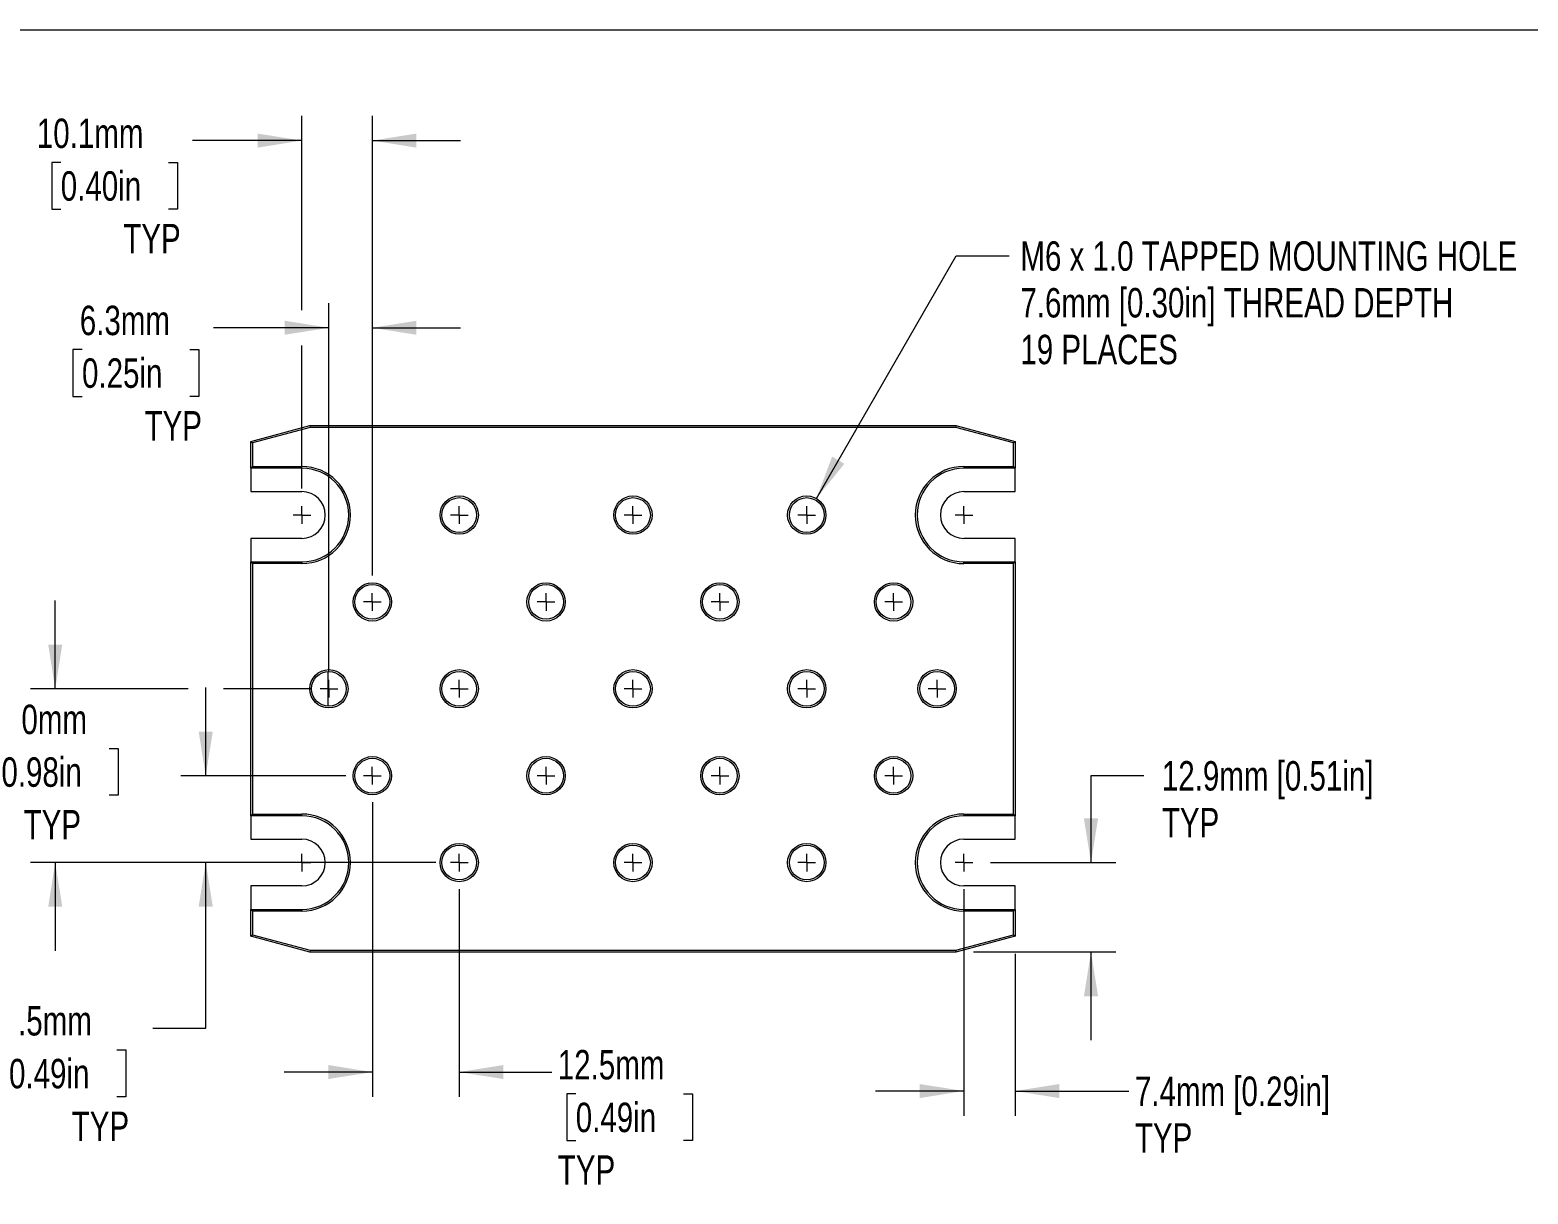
# Model space of a CAD drawing. Header units: millimetres. Extents: x 2 to 278, y 1 to 215.
# Drawn here: x 94.2 to 202, y 130.9 to 214.6 of the extents above; entities that cross this region are included whole.
import ezdxf

# ---------------------------------------------------------------- set-up
doc = ezdxf.new("R2010")
doc.units = ezdxf.units.MM
doc.styles.add('SLDTEXTSTYLE0', font='TXT', dxfattribs={"width": 0.75})
doc.dimstyles.new('SLDDIMSTYLE1', dxfattribs={"dimtxt": 2.116667, "dimasz": 3.175, "dimexe": 0, "dimexo": 0.0625, "dimgap": 0.529167, "dimtad": 0, "dimtih": 1, "dimtoh": 1, "dimdec": 1, "dimlfac": 2, "dimrnd": 1e-09, "dimzin": 12, "dimdsep": 46, "dimtxsty": 'SLDTEXTSTYLE0', "dimsah": 1, "dimcen": 0.09, "dimadec": 0, "dimazin": 3, "dimtfac": 1, "dimtdec": 1, "dimtmove": 0, "dimatfit": 0, "dimfxl": 1, "dimfrac": 2, "dimtolj": 1, "dimtzin": 12, "dimarcsym": 0})
doc.dimstyles.new('SLDDIMSTYLE2', dxfattribs={"dimtxt": 2.116667, "dimasz": 3.175, "dimexe": 0, "dimexo": 0.0625, "dimgap": 0.529167, "dimtad": 0, "dimtih": 1, "dimtoh": 1, "dimdec": 1, "dimlfac": 2, "dimrnd": 1e-09, "dimzin": 4, "dimdsep": 46, "dimtxsty": 'SLDTEXTSTYLE0', "dimsah": 1, "dimcen": 0.09, "dimadec": 0, "dimazin": 1, "dimtfac": 1, "dimtdec": 1, "dimtmove": 0, "dimatfit": 0, "dimfxl": 1, "dimfrac": 2, "dimtolj": 1, "dimtzin": 12, "dimarcsym": 0})
doc.dimstyles.new('SLDDIMSTYLE3', dxfattribs={"dimtxt": 2.116667, "dimasz": 3.175, "dimexe": 0, "dimexo": 0.0625, "dimgap": 0.529167, "dimtad": 0, "dimtih": 1, "dimtoh": 1, "dimdec": 1, "dimlfac": 2, "dimrnd": 1e-09, "dimzin": 12, "dimdsep": 46, "dimtxsty": 'SLDTEXTSTYLE0', "dimsah": 1, "dimcen": 0, "dimadec": 0, "dimazin": 3, "dimtfac": 1, "dimtdec": 1, "dimtofl": 0, "dimtmove": 0, "dimatfit": 3, "dimfxl": 1, "dimfrac": 2, "dimtolj": 1, "dimtzin": 12, "dimarcsym": 0})

# ---------------------------------------------------------------- blocks, each defined once
blk = doc.blocks.new('_D_1')
at = {"color": 9, "linetype": 'Continuous', "lineweight": 18}
for p, q in [((106.86, 161), (106.86, 167.35)), ((116.94, 161), (105.08, 161)), ((123.42, 154.75), (105.08, 154.75)), ((106.86, 142.84), (106.86, 154.75)), ((103.05, 142.84), (106.86, 142.84)), ((92.71, 141.27), (92.07, 141.27)), ((92.07, 141.27), (92.07, 137.91)), ((100.47, 141.27), (101.12, 141.27)), ((101.12, 141.27), (101.12, 137.91)), ((92.07, 137.91), (92.71, 137.91)), ((101.12, 137.91), (100.47, 137.91))]:
    blk.add_line(p, q, dxfattribs=at)
for points in [[(106.86, 161), (107.37, 164.18), (106.35, 164.18)], [(106.86, 154.75), (106.35, 151.58), (107.37, 151.58)]]:
    blk.add_solid(points, dxfattribs=at)
at = {"color": 9, "linetype": 'Continuous', "lineweight": 18, "char_height": 2.117, "attachment_point": 1, "style": 'SLDTEXTSTYLE0'}
for s, insert in [('12.5mm', (91, 144.43)), ('0.49in', (92.71, 140.63)), ('TYP', (97.22, 136.84))]:
    blk.add_mtext(s, dxfattribs=dict(at, insert=insert))
blk = doc.blocks.new('_D_2')
at = {"color": 9, "linetype": 'Continuous', "lineweight": 18}
for p, q in [((96.03, 167.25), (96.03, 173.6)), ((105.59, 167.25), (94.26, 167.25)), ((114.45, 167.25), (108.13, 167.25)), ((92.16, 162.95), (91.51, 162.95)), ((91.51, 162.95), (91.51, 159.59)), ((99.91, 162.95), (100.56, 162.95)), ((100.56, 162.95), (100.56, 159.59)), ((91.51, 159.59), (92.16, 159.59)), ((100.56, 159.59), (99.91, 159.59)), ((111.87, 154.75), (94.26, 154.75)), ((96.03, 154.75), (96.03, 148.4))]:
    blk.add_line(p, q, dxfattribs=at)
for points in [[(96.03, 167.25), (96.54, 170.43), (95.53, 170.43)], [(96.03, 154.75), (95.53, 151.58), (96.54, 151.58)]]:
    blk.add_solid(points, dxfattribs=at)
at = {"color": 9, "linetype": 'Continuous', "lineweight": 18, "char_height": 2.117, "attachment_point": 1, "style": 'SLDTEXTSTYLE0'}
for s, insert in [('25.0mm', (90.65, 166.11)), ('0.98in', (92.16, 162.32)), ('TYP', (93.76, 158.53))]:
    blk.add_mtext(s, dxfattribs=dict(at, insert=insert))
blk = doc.blocks.new('_D_3')
at = {"color": 9, "linetype": 'Continuous', "lineweight": 18}
for p, q in [((118.85, 159.1), (118.85, 137.91)), ((125.1, 152.85), (125.1, 137.91)), ((118.85, 139.68), (112.5, 139.68)), ((125.1, 139.68), (131.76, 139.68)), ((133.48, 138.11), (132.84, 138.11)), ((132.84, 138.11), (132.84, 134.75)), ((141.24, 138.11), (141.88, 138.11)), ((141.88, 138.11), (141.88, 134.75)), ((132.84, 134.75), (133.48, 134.75)), ((141.88, 134.75), (141.24, 134.75))]:
    blk.add_line(p, q, dxfattribs=at)
for points in [[(118.85, 139.68), (115.67, 140.19), (115.67, 139.18)], [(125.1, 139.68), (128.27, 139.18), (128.27, 140.19)]]:
    blk.add_solid(points, dxfattribs=at)
at = {"color": 9, "linetype": 'Continuous', "lineweight": 18, "char_height": 2.117, "attachment_point": 1, "style": 'SLDTEXTSTYLE0'}
for s, insert in [('12.5mm', (132.19, 141.27)), ('0.49in', (133.48, 137.48)), ('TYP', (132.19, 133.69))]:
    blk.add_mtext(s, dxfattribs=dict(at, insert=insert))
blk = doc.blocks.new('_D_4')
at = {"color": 9, "linetype": 'Continuous', "lineweight": 18}
for p, q in [((174.36, 161), (170.55, 161)), ((170.55, 161), (170.55, 154.75)), ((163.31, 154.75), (172.33, 154.75)), ((162.1, 148.32), (172.33, 148.32)), ((170.55, 148.32), (170.55, 141.97))]:
    blk.add_line(p, q, dxfattribs=at)
for points in [[(170.55, 154.75), (171.06, 157.93), (170.04, 157.93)], [(170.55, 148.32), (170.04, 145.14), (171.06, 145.14)]]:
    blk.add_solid(points, dxfattribs=at)
at = {"color": 9, "linetype": 'Continuous', "lineweight": 18, "attachment_point": 1, "style": 'SLDTEXTSTYLE0'}
for s, insert, char_height in [('12.9mm [0.51in]', (175.65, 162.05), 2.1167), ('TYP', (175.65, 158.68), 2.117)]:
    blk.add_mtext(s, dxfattribs=dict(at, insert=insert, char_height=char_height))
blk = doc.blocks.new('_D_5')
at = {"color": 9, "linetype": 'Continuous', "lineweight": 18}
for p, q in [((161.4, 152.85), (161.4, 136.54)), ((165.1, 148.19), (165.1, 136.54)), ((161.4, 138.32), (155.05, 138.32)), ((165.1, 138.32), (173.28, 138.32))]:
    blk.add_line(p, q, dxfattribs=at)
for points in [[(161.4, 138.32), (158.23, 138.82), (158.23, 137.81)], [(165.1, 138.32), (168.27, 137.81), (168.27, 138.82)]]:
    blk.add_solid(points, dxfattribs=at)
at = {"color": 9, "linetype": 'Continuous', "lineweight": 18, "attachment_point": 1, "style": 'SLDTEXTSTYLE0'}
for s, insert, char_height in [('7.4mm [0.29in]', (173.71, 139.36), 2.1167), ('TYP', (173.71, 136), 2.117)]:
    blk.add_mtext(s, dxfattribs=dict(at, insert=insert, char_height=char_height))
blk = doc.blocks.new('_D_6')
at = {"color": 9, "linetype": 'Continuous', "lineweight": 18}
for p, q in [((150.79, 180.94), (160.86, 198.4)), ((160.86, 198.4), (164.67, 198.4))]:
    blk.add_line(p, q, dxfattribs=at)
blk.add_solid([(150.79, 180.94), (152.81, 183.44), (151.93, 183.95)], dxfattribs=at)
at = {"color": 9, "linetype": 'Continuous', "lineweight": 18, "attachment_point": 1, "style": 'SLDTEXTSTYLE0'}
for s, insert, char_height in [('M6 x 1.0 TAPPED MOUNTING HOLE', (165.47, 199.44), 2.1167), ('7.6mm [0.30in] THREAD DEPTH', (165.47, 196.08), 2.1167), ('19 PLACES', (165.47, 192.72), 2.117)]:
    blk.add_mtext(s, dxfattribs=dict(at, insert=insert, char_height=char_height))
blk = doc.blocks.new('_D_7')
at = {"color": 9, "linetype": 'Continuous', "lineweight": 18}
for p, q in [((115.72, 168.52), (115.72, 195)), ((118.85, 175.41), (118.85, 195)), ((115.72, 193.22), (107.43, 193.22)), ((118.85, 193.22), (125.2, 193.22)), ((97.96, 191.65), (97.31, 191.65)), ((97.31, 191.65), (97.31, 188.29)), ((105.71, 191.65), (106.36, 191.65)), ((106.36, 191.65), (106.36, 188.29)), ((97.31, 188.29), (97.96, 188.29)), ((106.36, 188.29), (105.71, 188.29))]:
    blk.add_line(p, q, dxfattribs=at)
for points in [[(115.72, 193.22), (112.55, 193.73), (112.55, 192.72)], [(118.85, 193.22), (122.02, 192.72), (122.02, 193.73)]]:
    blk.add_solid(points, dxfattribs=at)
at = {"color": 9, "linetype": 'Continuous', "lineweight": 18, "char_height": 2.117, "attachment_point": 1, "style": 'SLDTEXTSTYLE0'}
for s, insert in [('6.3mm', (97.8, 194.81)), ('0.25in', (97.96, 191.02)), ('TYP', (102.46, 187.23))]:
    blk.add_mtext(s, dxfattribs=dict(at, insert=insert))
blk = doc.blocks.new('_D_8')
at = {"color": 9, "linetype": 'Continuous', "lineweight": 18}
for p, q in [((113.78, 194.49), (113.78, 208.46)), ((118.85, 175.41), (118.85, 208.46)), ((113.78, 206.69), (105.91, 206.69)), ((118.85, 206.69), (125.2, 206.69)), ((96.43, 205.11), (95.79, 205.11)), ((95.79, 205.11), (95.79, 201.75)), ((104.19, 205.11), (104.83, 205.11)), ((104.83, 205.11), (104.83, 201.75)), ((95.79, 201.75), (96.43, 201.75)), ((104.83, 201.75), (104.19, 201.75)), ((113.78, 181.66), (113.78, 191.95))]:
    blk.add_line(p, q, dxfattribs=at)
for points in [[(113.78, 206.69), (110.6, 207.19), (110.6, 206.18)], [(118.85, 206.69), (122.02, 206.18), (122.02, 207.19)]]:
    blk.add_solid(points, dxfattribs=at)
at = {"color": 9, "linetype": 'Continuous', "lineweight": 18, "char_height": 2.117, "attachment_point": 1, "style": 'SLDTEXTSTYLE0'}
for s, insert in [('10.1mm', (94.71, 208.27)), ('0.40in', (96.43, 204.48)), ('TYP', (100.93, 200.69))]:
    blk.add_mtext(s, dxfattribs=dict(at, insert=insert))
blk = doc.blocks.new('SW_CENTERMARKSYMBOL_0')
at = {"color": 0, "linetype": 'Continuous', "lineweight": 0}
for q in [(-0.635, 0), (0, 0.635), (0, -0.635), (0.635, 0)]:
    blk.add_line((0, 0), q, dxfattribs=at)
blk = doc.blocks.new('SW_CENTERMARKSYMBOL_1')
at = {"color": 0, "linetype": 'Continuous', "lineweight": 0}
for q in [(-0.635, 0), (0, 0.635), (0, -0.635), (0.635, 0)]:
    blk.add_line((0, 0), q, dxfattribs=at)
blk = doc.blocks.new('SW_CENTERMARKSYMBOL_2')
at = {"color": 0, "linetype": 'Continuous', "lineweight": 0}
for q in [(-0.635, 0), (0, 0.635), (0, -0.635), (0.635, 0)]:
    blk.add_line((0, 0), q, dxfattribs=at)
blk = doc.blocks.new('SW_CENTERMARKSYMBOL_3')
at = {"color": 0, "linetype": 'Continuous', "lineweight": 0}
for q in [(-0.635, 0), (0, 0.635), (0, -0.635), (0.635, 0)]:
    blk.add_line((0, 0), q, dxfattribs=at)
blk = doc.blocks.new('SW_CENTERMARKSYMBOL_4')
at = {"color": 0, "linetype": 'Continuous', "lineweight": 0}
for q in [(-0.635, 0), (0, 0.635), (0, -0.635), (0.635, 0)]:
    blk.add_line((0, 0), q, dxfattribs=at)
blk = doc.blocks.new('SW_CENTERMARKSYMBOL_5')
at = {"color": 0, "linetype": 'Continuous', "lineweight": 0}
for q in [(-0.635, 0), (0, 0.635), (0, -0.635), (0.635, 0)]:
    blk.add_line((0, 0), q, dxfattribs=at)
blk = doc.blocks.new('SW_CENTERMARKSYMBOL_6')
at = {"color": 0, "linetype": 'Continuous', "lineweight": 0}
for q in [(-0.635, 0), (0, 0.635), (0, -0.635), (0.635, 0)]:
    blk.add_line((0, 0), q, dxfattribs=at)
blk = doc.blocks.new('SW_CENTERMARKSYMBOL_7')
at = {"color": 0, "linetype": 'Continuous', "lineweight": 0}
for q in [(-0.635, 0), (0, 0.635), (0, -0.635), (0.635, 0)]:
    blk.add_line((0, 0), q, dxfattribs=at)
blk = doc.blocks.new('SW_CENTERMARKSYMBOL_8')
at = {"color": 0, "linetype": 'Continuous', "lineweight": 0}
for q in [(-0.635, 0), (0, 0.635), (0, -0.635), (0.635, 0)]:
    blk.add_line((0, 0), q, dxfattribs=at)
blk = doc.blocks.new('SW_CENTERMARKSYMBOL_9')
at = {"color": 0, "linetype": 'Continuous', "lineweight": 0}
for q in [(-0.635, 0), (0, 0.635), (0, -0.635), (0.635, 0)]:
    blk.add_line((0, 0), q, dxfattribs=at)
blk = doc.blocks.new('SW_CENTERMARKSYMBOL_10')
at = {"color": 0, "linetype": 'Continuous', "lineweight": 0}
for q in [(-0.635, 0), (0, 0.635), (0, -0.635), (0.635, 0)]:
    blk.add_line((0, 0), q, dxfattribs=at)
blk = doc.blocks.new('SW_CENTERMARKSYMBOL_11')
at = {"color": 0, "linetype": 'Continuous', "lineweight": 0}
for q in [(-0.635, 0), (0, 0.635), (0, -0.635), (0.635, 0)]:
    blk.add_line((0, 0), q, dxfattribs=at)
blk = doc.blocks.new('SW_CENTERMARKSYMBOL_12')
at = {"color": 0, "linetype": 'Continuous', "lineweight": 0}
for q in [(-0.635, 0), (0, 0.635), (0, -0.635), (0.635, 0)]:
    blk.add_line((0, 0), q, dxfattribs=at)
blk = doc.blocks.new('SW_CENTERMARKSYMBOL_13')
at = {"color": 0, "linetype": 'Continuous', "lineweight": 0}
for q in [(-0.635, 0), (0, 0.635), (0, -0.635), (0.635, 0)]:
    blk.add_line((0, 0), q, dxfattribs=at)
blk = doc.blocks.new('SW_CENTERMARKSYMBOL_14')
at = {"color": 0, "linetype": 'Continuous', "lineweight": 0}
for q in [(-0.635, 0), (0, 0.635), (0, -0.635), (0.635, 0)]:
    blk.add_line((0, 0), q, dxfattribs=at)
blk = doc.blocks.new('SW_CENTERMARKSYMBOL_15')
at = {"color": 0, "linetype": 'Continuous', "lineweight": 0}
for q in [(-0.635, 0), (0, 0.635), (0, -0.635), (0.635, 0)]:
    blk.add_line((0, 0), q, dxfattribs=at)
blk = doc.blocks.new('SW_CENTERMARKSYMBOL_16')
at = {"color": 0, "linetype": 'Continuous', "lineweight": 0}
for q in [(-0.635, 0), (0, 0.635), (0, -0.635), (0.635, 0)]:
    blk.add_line((0, 0), q, dxfattribs=at)
blk = doc.blocks.new('SW_CENTERMARKSYMBOL_17')
at = {"color": 0, "linetype": 'Continuous', "lineweight": 0}
for q in [(-0.635, 0), (0, 0.635), (0, -0.635), (0.635, 0)]:
    blk.add_line((0, 0), q, dxfattribs=at)
blk = doc.blocks.new('SW_CENTERMARKSYMBOL_18')
at = {"color": 0, "linetype": 'Continuous', "lineweight": 0}
for q in [(-0.635, 0), (0, 0.635), (0, -0.635), (0.635, 0)]:
    blk.add_line((0, 0), q, dxfattribs=at)
blk = doc.blocks.new('SW_CENTERMARKSYMBOL_19')
at = {"color": 0, "linetype": 'Continuous', "lineweight": 0}
for q in [(-0.635, 0), (0, 0.635), (0, -0.635), (0.635, 0)]:
    blk.add_line((0, 0), q, dxfattribs=at)
blk = doc.blocks.new('SW_CENTERMARKSYMBOL_20')
at = {"color": 0, "linetype": 'Continuous', "lineweight": 0}
for q in [(-0.635, 0), (0, 0.635), (0, -0.635), (0.635, 0)]:
    blk.add_line((0, 0), q, dxfattribs=at)
blk = doc.blocks.new('SW_CENTERMARKSYMBOL_21')
at = {"color": 0, "linetype": 'Continuous', "lineweight": 0}
for q in [(-0.635, 0), (0, 0.635), (0, -0.635), (0.635, 0)]:
    blk.add_line((0, 0), q, dxfattribs=at)
blk = doc.blocks.new('SW_CENTERMARKSYMBOL_22')
at = {"color": 0, "linetype": 'Continuous', "lineweight": 0}
for q in [(-0.635, 0), (0, 0.635), (0, -0.635), (0.635, 0)]:
    blk.add_line((0, 0), q, dxfattribs=at)

msp = doc.modelspace()

# ---------------------------------------------------------------- linework, layer by layer
at = {"color": 7, "linetype": 'Continuous', "lineweight": 18}
for p, q in [((1.579, 214.645), (277.989, 214.645)), ((110.096, 185.044), (114.362, 186.187)), ((114.378, 186.06), (110.223, 184.947)), ((114.362, 186.187), (160.834, 186.187)), ((114.362, 186.187), (114.378, 186.06)), ((160.817, 186.06), (114.378, 186.06)), ((160.834, 186.187), (160.817, 186.06)), ((164.973, 184.947), (160.817, 186.06)), ((160.834, 186.187), (165.1, 185.044)), ((110.096, 185.044), (110.223, 184.947)), ((110.096, 183.117), (110.096, 185.044)), ((110.223, 184.947), (110.223, 183.244)), ((164.973, 184.947), (165.1, 185.044)), ((164.973, 183.244), (164.973, 184.947)), ((165.1, 185.044), (165.1, 183.117)), ((110.096, 183.117), (110.223, 183.244)), ((110.223, 183.244), (113.779, 183.244)), ((113.779, 183.117), (113.779, 183.244)), ((161.404, 183.244), (164.973, 183.244)), ((161.404, 183.244), (161.404, 183.117)), ((164.973, 183.244), (165.1, 183.117)), ((113.779, 183.117), (110.096, 183.117)), ((110.096, 183.117), (110.096, 181.434)), ((165.1, 183.117), (161.404, 183.117)), ((165.1, 181.434), (165.1, 183.117)), ((110.096, 181.434), (113.779, 181.434)), ((161.404, 181.434), (165.1, 181.434)), ((113.779, 178.069), (110.096, 178.069)), ((110.096, 178.069), (110.096, 176.386)), ((165.1, 178.069), (161.404, 178.069)), ((165.1, 176.386), (165.1, 178.069)), ((110.096, 158.117), (110.096, 176.386)), ((110.096, 176.386), (110.223, 176.259)), ((110.096, 176.386), (113.779, 176.386)), ((110.223, 176.259), (110.223, 158.244)), ((113.779, 176.259), (110.223, 176.259)), ((113.779, 176.386), (113.779, 176.259)), ((161.404, 176.259), (161.404, 176.386)), ((161.404, 176.386), (165.1, 176.386)), ((164.973, 176.259), (161.404, 176.259)), ((164.973, 176.259), (165.1, 176.386)), ((164.973, 158.244), (164.973, 176.259)), ((165.1, 176.386), (165.1, 158.117)), ((115.646, 168.499), (115.646, 166.004)), ((110.096, 158.117), (110.223, 158.244)), ((113.779, 158.117), (110.096, 158.117)), ((110.096, 158.117), (110.096, 156.434)), ((110.223, 158.244), (113.779, 158.244)), ((113.779, 158.117), (113.779, 158.244)), ((161.404, 158.244), (164.973, 158.244)), ((161.404, 158.244), (161.404, 158.117)), ((165.1, 158.117), (161.404, 158.117)), ((164.973, 158.244), (165.1, 158.117)), ((165.1, 156.434), (165.1, 158.117)), ((110.096, 156.434), (113.779, 156.434)), ((161.404, 156.434), (165.1, 156.434)), ((113.779, 153.069), (110.096, 153.069)), ((110.096, 153.069), (110.096, 151.386)), ((165.1, 153.069), (161.404, 153.069)), ((165.1, 151.386), (165.1, 153.069)), ((110.096, 151.386), (113.779, 151.386)), ((110.096, 151.386), (110.223, 151.259)), ((110.096, 149.459), (110.096, 151.386)), ((110.223, 151.259), (110.223, 149.556)), ((113.779, 151.259), (110.223, 151.259)), ((113.779, 151.386), (113.779, 151.259)), ((161.404, 151.259), (161.404, 151.386)), ((161.404, 151.386), (165.1, 151.386)), ((164.973, 151.259), (161.404, 151.259)), ((164.973, 151.259), (165.1, 151.386)), ((164.973, 149.556), (164.973, 151.259)), ((165.1, 151.386), (165.1, 149.459)), ((110.096, 149.459), (110.223, 149.556)), ((114.362, 148.316), (110.096, 149.459)), ((110.223, 149.556), (114.378, 148.443)), ((160.817, 148.443), (164.973, 149.556)), ((165.1, 149.459), (160.834, 148.316)), ((164.973, 149.556), (165.1, 149.459)), ((114.378, 148.443), (114.362, 148.316)), ((160.834, 148.316), (114.362, 148.316)), ((114.378, 148.443), (160.817, 148.443)), ((160.817, 148.443), (160.834, 148.316))]:
    msp.add_line(p, q, dxfattribs=at)
for centre, radius in [((125.098, 179.752), 1.377), ((137.598, 179.752), 1.377), ((150.098, 179.752), 1.377), ((125.098, 179.752), 1.25), ((137.598, 179.752), 1.25), ((150.098, 179.752), 1.25), ((118.846, 173.502), 1.377), ((118.846, 173.502), 1.25), ((131.346, 173.502), 1.377), ((131.346, 173.502), 1.25), ((143.85, 173.502), 1.377), ((143.85, 173.502), 1.25), ((156.35, 173.502), 1.377), ((156.35, 173.502), 1.25), ((115.721, 167.252), 1.377), ((115.721, 167.252), 1.25), ((125.098, 167.252), 1.377), ((125.098, 167.252), 1.25), ((137.598, 167.252), 1.377), ((137.598, 167.252), 1.25), ((150.098, 167.252), 1.377), ((150.098, 167.252), 1.25), ((159.475, 167.252), 1.377), ((159.475, 167.252), 1.25), ((118.846, 161.002), 1.377), ((118.846, 161.002), 1.25), ((131.346, 161.002), 1.377), ((131.346, 161.002), 1.25), ((143.85, 161.002), 1.377), ((143.85, 161.002), 1.25), ((156.35, 161.002), 1.377), ((156.35, 161.002), 1.25), ((125.098, 154.752), 1.377), ((125.098, 154.752), 1.25), ((137.598, 154.752), 1.377), ((137.598, 154.752), 1.25), ((150.098, 154.752), 1.377), ((150.098, 154.752), 1.25)]:
    msp.add_circle(centre, radius, dxfattribs=at)
for centre, radius, start, end in [((113.779, 179.752), 3.492, 270, 90), ((161.404, 179.752), 3.493, 90, 270), ((113.779, 179.752), 3.365, 270, 90), ((161.404, 179.752), 3.365, 90, 270), ((113.779, 179.752), 1.683, 270, 90), ((161.404, 179.752), 1.683, 90, 270), ((113.779, 154.752), 3.493, 270, 90), ((113.779, 154.752), 3.366, 270, 90), ((161.404, 154.752), 3.493, 90, 270), ((161.404, 154.752), 3.365, 90, 270), ((113.779, 154.752), 1.683, 270, 90), ((161.404, 154.752), 1.683, 90, 270)]:
    msp.add_arc(centre, radius, start, end, dxfattribs=at)

# ---------------------------------------------------------------- block references
at = {"color": 9, "linetype": 'Continuous', "lineweight": 0}
for name, p in [('SW_CENTERMARKSYMBOL_0', (113.779, 179.752)), ('SW_CENTERMARKSYMBOL_5', (125.098, 179.752)), ('SW_CENTERMARKSYMBOL_7', (137.598, 179.752)), ('SW_CENTERMARKSYMBOL_18', (150.098, 179.752)), ('SW_CENTERMARKSYMBOL_19', (161.404, 179.752)), ('SW_CENTERMARKSYMBOL_1', (118.846, 173.502)), ('SW_CENTERMARKSYMBOL_6', (131.346, 173.502)), ('SW_CENTERMARKSYMBOL_8', (143.85, 173.502)), ('SW_CENTERMARKSYMBOL_17', (156.35, 173.502)), ('SW_CENTERMARKSYMBOL_22', (115.721, 167.252)), ('SW_CENTERMARKSYMBOL_4', (125.098, 167.252)), ('SW_CENTERMARKSYMBOL_9', (137.598, 167.252)), ('SW_CENTERMARKSYMBOL_16', (150.098, 167.252)), ('SW_CENTERMARKSYMBOL_21', (159.475, 167.252)), ('SW_CENTERMARKSYMBOL_3', (118.846, 161.002)), ('SW_CENTERMARKSYMBOL_10', (131.346, 161.002)), ('SW_CENTERMARKSYMBOL_15', (143.85, 161.002)), ('SW_CENTERMARKSYMBOL_14', (156.35, 161.002)), ('SW_CENTERMARKSYMBOL_2', (113.779, 154.752)), ('SW_CENTERMARKSYMBOL_11', (125.098, 154.752)), ('SW_CENTERMARKSYMBOL_12', (137.598, 154.752)), ('SW_CENTERMARKSYMBOL_13', (150.098, 154.752)), ('SW_CENTERMARKSYMBOL_20', (161.404, 154.752))]:
    msp.add_blockref(name, p, dxfattribs=at)

# ---------------------------------------------------------------- dimensions: what is measured, and where the dimension line sits
at = {"color": 9, "linetype": 'Continuous', "lineweight": 18}
for base, p1, p2, text, picture, middle in [((113.779, 206.685), (118.846, 174.137), (113.779, 180.387), '<>\\PTYP', '_D_8', (100.096, 206.685)), ((118.845856211, 193.22380056), (115.720856211, 167.25161431), (118.845856211, 174.136658036), '<>\\PTYP', '_D_7', (101.834180693, 193.22380056)), ((125.098, 139.684), (118.846, 160.367), (125.098, 154.117), '<>\\PTYP', '_D_3', (137.575, 139.684)), ((165.1, 138.316), (161.404, 154.117), (165.1, 149.459), '7.4mm [0.29in]\\PTYP', '_D_5', (183.566, 138.316))]:
    dim = msp.add_linear_dim(base=base, p1=p1, p2=p2, text=text, dimstyle='SLDDIMSTYLE1', dxfattribs=at)
    dim.commit()
    dim.dimension.update_dxf_attribs({"geometry": picture, "text_midpoint": middle, "dimtype": 160})
dim = msp.add_diameter_dim_2p(p1=(149.409, 178.559), p2=(150.786, 180.944), text='M6 x 1.0 TAPPED MOUNTING HOLE\\P7.6mm [0.30in] THREAD DEPTH\\P19 PLACES', dimstyle='SLDDIMSTYLE3', override={"dimpost": '<>'}, dxfattribs=at)
dim.commit()
dim.dimension.update_dxf_attribs({"geometry": '_D_6', "text_midpoint": (188.54, 198.397), "dimtype": 163})
for base, p1, p2, text, dimstyle, picture, middle in [((96.034, 167.252), (113.144, 154.752), (115.721, 167.252), '<>\\PTYP', 'SLDDIMSTYLE2', '_D_2', (96.034, 161.002)), ((106.858, 161.002), (125.098, 154.752), (118.211, 161.002), '<>\\PTYP', 'SLDDIMSTYLE1', '_D_1', (106.858, 142.839)), ((170.55, 154.752), (160.834, 148.316), (162.039, 154.752), '12.9mm [0.51in]\\PTYP', 'SLDDIMSTYLE1', '_D_4', (170.55, 161.002))]:
    dim = msp.add_linear_dim(base=base, p1=p1, p2=p2, angle=90, text=text, dimstyle=dimstyle, dxfattribs=at)
    dim.commit()
    dim.dimension.update_dxf_attribs({"geometry": picture, "text_midpoint": middle, "dimtype": 160})

doc.saveas('drawing.dxf')
